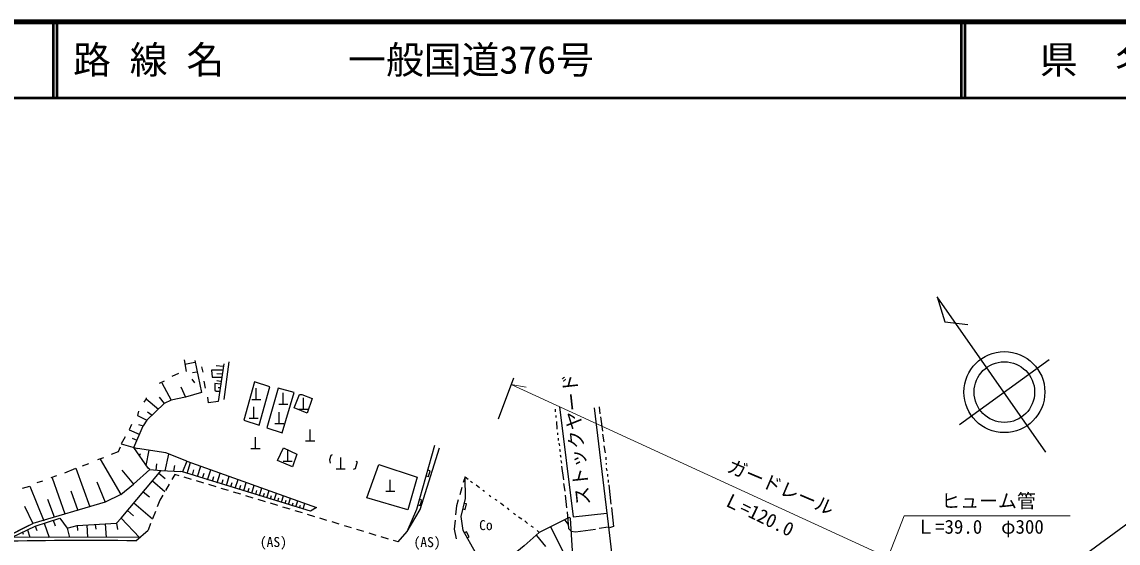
# Model space of a CAD drawing. Units: millimetres, scale not verified. Extents: x 40000 to 680000, y 20000 to 380000.
# Drawn here: x 173623 to 318481, y 311190 to 380000 of the extents above; entities that cross this region are included whole.
import ezdxf
from ezdxf.enums import TextEntityAlignment as Align

# ---------------------------------------------------------------- set-up
doc = ezdxf.new("R2010")
doc.units = ezdxf.units.MM
doc.header["$LTSCALE"] = 1000
for name, color, linetype, lineweight in [('M-BGD', 7, 'Continuous', 25), ('M-BMK-SRVR', 3, 'Continuous', 25), ('M-STR-HTXT', 7, 'Continuous', 13), ('M-TTL', 2, 'Continuous', 140), ('M-TTL-LINE', 7, 'Continuous', 50)]:
    doc.layers.add(name, color=color, linetype=linetype, lineweight=lineweight)
doc.layers.add('M-TTL-TXT', color=7, linetype='Continuous')
doc.styles.add('ＭＳ ゴシック', font='')
doc.styles.get('ＭＳ ゴシック').set_extended_font_data('MS Gothic')

msp = doc.modelspace()

# ---------------------------------------------------------------- linework, layer by layer
at = {"layer": 'M-BGD'}
for p, q in [((308948, 323177), (294564, 343709)), ((294564, 343709), (295582, 340418)), ((295582, 340418), (298608, 340031)), ((195056, 335379), (195310, 333855)), ((196495, 335040), (195141, 334786)), ((196495, 335294), (197342, 331061)), ((200305, 334871), (199543, 329876)), ((200983, 335125), (200305, 330130)), ((297538, 326833), (309358, 335421)), ((194294, 333601), (193447, 333178)), ((196749, 333770), (196157, 333686)), ((197342, 334448), (197511, 333770)), ((200221, 334024), (198697, 334024)), ((198697, 334024), (198781, 333093)), ((199289, 334617), (200221, 334532)), ((199374, 333601), (200051, 333516)), ((192431, 332585), (191754, 332246)), ((192093, 332331), (193363, 330045)), ((194633, 331823), (195225, 330468)), ((196072, 332839), (196411, 332331)), ((197681, 332585), (197850, 331654)), ((198781, 333093), (199967, 333093)), ((199882, 332162), (199120, 332246)), ((199120, 332246), (199120, 331400)), ((199374, 332670), (199882, 332585)), ((199543, 331738), (199797, 331738)), ((204369, 332500), (202930, 327420)), ((206401, 331823), (204369, 332500)), ((204962, 326743), (206401, 331823)), ((238594, 332982), (236562, 327563)), ((190061, 330384), (190061, 330214)), ((191754, 330468), (192431, 329622)), ((195225, 330468), (193363, 330045)), ((197342, 331061), (195225, 330468)), ((198273, 329706), (198189, 330468)), ((199120, 331400), (199289, 331230)), ((199289, 331230), (199713, 331230)), ((204600, 330126), (204600, 331626)), ((207502, 331654), (205978, 326404)), ((209619, 331061), (207502, 331654)), ((208010, 325727), (209619, 331061)), ((208155, 329547), (208155, 331047)), ((209619, 329029), (210296, 330807)), ((210296, 330807), (210635, 330807)), ((210635, 330807), (211989, 330299)), ((210814, 328862), (210814, 330362)), ((211989, 330299), (211312, 328352)), ((190061, 330214), (189722, 329791)), ((190061, 330214), (191669, 328860)), ((192431, 329622), (190145, 327420)), ((193363, 330045), (192431, 329622)), ((199543, 329876), (198273, 329706)), ((204000, 330126), (205200, 330126)), ((204258, 327677), (204258, 329177)), ((207555, 329547), (208755, 329547)), ((211312, 328352), (209619, 329029)), ((210214, 328862), (211414, 328862)), ((244078, 328860), (244078, 328521)), ((244671, 329198), (246449, 314636)), ((249243, 329029), (251105, 313704)), ((249920, 329198), (250005, 328267)), ((189045, 328606), (188875, 328013)), ((188875, 328013), (190145, 327420)), ((190145, 327420), (189637, 326658)), ((190230, 328521), (190823, 328098)), ((202930, 327420), (204962, 326743)), ((203658, 327677), (204858, 327677)), ((207628, 326993), (207628, 328493)), ((244163, 328013), (244163, 327759)), ((250089, 327844), (250343, 325981)), ((188113, 326828), (187775, 326150)), ((187775, 326150), (189129, 325558)), ((189045, 326828), (189637, 326658)), ((205978, 326404), (208010, 325727)), ((207028, 326993), (208228, 326993)), ((211719, 324692), (211719, 326192)), ((244247, 327251), (244332, 326235)), ((187267, 325219), (186759, 324288)), ((188198, 325050), (188791, 324796)), ((204492, 323665), (204492, 325165)), ((211119, 324692), (212319, 324692)), ((244417, 325727), (244417, 325473)), ((244501, 325050), (244501, 324711)), ((250343, 325558), (250513, 324542)), ((186759, 324288), (188875, 323695)), ((189181, 322694), (189302, 323035)), ((190050, 321437), (190422, 323448)), ((203892, 323665), (205092, 323665)), ((207417, 322086), (208179, 323780)), ((208179, 323780), (209957, 322933)), ((208757, 322006), (208757, 323506)), ((244586, 324372), (244671, 324034)), ((244671, 323610), (244755, 323272)), ((250513, 324034), (250682, 323102)), ((182441, 321663), (181594, 321324)), ((184388, 322425), (183626, 322171)), ((183965, 322256), (186674, 317599)), ((191405, 321660), (191340, 320817)), ((192564, 320739), (193048, 322932)), ((195395, 322015), (212533, 315901)), ((195449, 320386), (195894, 321837)), ((209365, 321240), (207417, 322086)), ((208157, 322006), (209357, 322006)), ((209957, 322933), (209365, 321240)), ((214445, 322764), (214275, 322171)), ((214275, 322171), (214360, 321748)), ((214614, 322848), (214445, 322764)), ((215754, 320999), (215754, 322499)), ((217916, 321917), (217662, 320986)), ((217747, 322002), (217916, 321917)), ((244755, 322848), (244840, 322510)), ((244840, 322086), (244925, 321748)), ((250767, 322510), (250767, 322171)), ((250851, 321748), (250851, 321578)), ((179308, 320478), (180747, 321070)), ((180747, 321070), (182610, 315990)), ((186843, 320816), (188367, 318954)), ((191734, 320404), (192534, 319726)), ((193833, 320265), (193443, 319590)), ((193785, 321418), (193639, 320692)), ((194414, 320089), (193833, 320265)), ((211738, 315386), (194822, 320579)), ((196143, 320173), (196357, 320868)), ((196838, 319960), (197264, 321349)), ((197502, 319756), (197706, 320421)), ((198167, 319552), (198575, 320881)), ((199439, 319162), (199829, 320434)), ((215154, 320999), (216354, 320999)), ((217662, 320986), (217408, 320901)), ((219186, 317176), (220795, 321578)), ((220795, 321578), (225875, 319885)), ((227554, 320714), (227265, 320795)), ((227351, 319992), (227554, 320714)), ((244925, 321324), (245179, 319546)), ((250851, 321070), (250936, 320732)), ((251021, 320308), (251021, 319970)), ((173720, 318446), (174651, 318700)), ((174651, 318700), (176514, 314128)), ((176345, 319377), (175583, 319123)), ((178207, 320054), (177445, 319800)), ((177615, 319800), (179308, 315059)), ((183541, 319292), (184642, 316583)), ((190871, 319387), (192519, 317991)), ((193093, 318984), (192592, 318119)), ((196041, 319596), (195084, 319886)), ((197668, 319104), (196711, 319394)), ((199295, 318611), (198338, 318901)), ((198803, 319357), (198998, 319993)), ((200047, 318975), (200234, 319583)), ((200656, 318788), (201030, 320005)), ((201239, 318609), (201417, 319192)), ((201821, 318430), (202179, 319595)), ((202379, 318259), (202550, 318817)), ((202936, 318088), (203278, 319203)), ((204003, 317760), (204331, 318828)), ((222304, 318057), (222304, 319557)), ((225875, 319885), (224605, 315567)), ((227062, 320073), (227351, 319992)), ((232183, 319955), (231954, 319182)), ((232183, 319955), (232597, 319640)), ((232902, 319377), (233156, 319208)), ((233664, 318869), (234087, 318530)), ((245179, 319038), (245348, 318022)), ((251105, 319546), (251105, 319208)), ((251190, 318869), (251444, 316329)), ((180070, 318107), (181001, 315482)), ((186674, 317599), (184642, 316583)), ((189661, 317959), (190469, 317275)), ((192242, 317513), (191852, 316839)), ((200922, 318119), (199965, 318409)), ((202549, 317627), (201592, 317916)), ((204176, 317134), (203219, 317424)), ((203470, 317924), (203633, 318458)), ((204514, 317604), (204671, 318114)), ((205024, 317447), (205338, 318468)), ((205513, 317297), (205663, 317786)), ((206002, 317147), (206302, 318124)), ((206480, 317000), (206623, 317467)), ((206958, 316853), (207245, 317788)), ((207914, 316560), (208187, 317452)), ((221704, 318057), (222904, 318057)), ((231756, 318511), (231473, 317552)), ((234511, 318192), (234765, 318022)), ((235357, 317514), (235611, 317345)), ((245433, 317514), (245602, 315821)), ((173974, 316075), (175075, 313789)), ((184642, 316583), (175075, 313789)), ((177022, 317006), (177869, 314636)), ((188421, 316495), (190885, 314406)), ((191852, 316839), (191515, 315990)), ((205804, 316642), (204846, 316931)), ((207431, 316149), (206474, 316439)), ((207436, 316707), (207573, 317153)), ((209058, 315657), (208101, 315946)), ((208392, 316413), (208522, 316838)), ((208870, 316267), (209130, 317115)), ((209348, 316120), (209471, 316523)), ((209826, 315973), (210073, 316779)), ((210304, 315826), (210421, 316208)), ((210782, 315680), (211016, 316442)), ((212533, 315901), (211738, 315386)), ((224605, 315567), (219186, 317176)), ((225982, 316222), (226271, 316141)), ((226474, 316863), (226185, 316944)), ((226271, 316141), (226474, 316863)), ((231046, 316107), (230931, 314911)), ((231274, 316880), (231046, 316107)), ((232376, 316349), (232085, 316421)), ((232194, 315621), (232376, 316349)), ((236119, 317006), (236373, 316837)), ((236881, 316498), (237305, 316160)), ((237728, 315821), (237982, 315567)), ((251529, 315906), (251783, 313366)), ((187571, 315492), (188389, 314800)), ((191256, 315340), (190887, 314410)), ((210685, 315164), (209728, 315454)), ((212312, 314672), (211355, 314962)), ((213939, 314179), (212982, 314469)), ((231903, 315694), (232194, 315621)), ((238575, 315144), (238829, 314974)), ((239252, 314636), (239675, 314382)), ((245941, 314551), (241961, 312604)), ((245687, 315313), (245856, 313112)), ((246110, 314466), (245941, 314551)), ((246364, 310148), (246110, 314466)), ((246449, 314636), (250936, 315144)), ((174361, 312934), (174647, 311949)), ((175390, 313433), (175583, 312831)), ((176560, 313809), (177221, 311941)), ((177772, 314199), (178017, 313451)), ((182188, 313583), (182306, 311926)), ((183288, 313653), (183382, 313024)), ((184609, 313736), (184739, 311918)), ((186109, 313831), (186238, 312965)), ((188694, 311489), (190291, 312911)), ((190628, 313760), (190291, 312911)), ((215566, 313687), (214609, 313977)), ((217193, 313195), (216236, 313484)), ((218820, 312702), (217863, 312992)), ((230863, 314214), (230748, 313018)), ((230748, 313018), (230990, 311730)), ((240099, 314128), (240437, 313789)), ((240861, 313450), (241199, 313281)), ((243485, 313366), (245348, 309556)), ((245348, 314212), (245771, 313704)), ((245856, 313112), (246195, 312773)), ((246787, 312688), (249412, 313027)), ((251105, 313281), (249920, 313112)), ((251105, 313704), (251698, 308455)), ((251275, 313196), (251105, 313281)), ((251783, 313366), (251275, 313196)), ((173693, 312610), (173781, 312363)), ((220448, 312210), (219490, 312499)), ((222075, 311717), (221118, 312007)), ((223325, 311339), (222745, 311514)), ((232378, 312688), (232116, 312542)), ((232743, 312033), (232378, 312688)), ((232481, 311887), (232743, 312033)), ((241623, 312180), (242808, 310741)), ((241707, 312858), (241961, 312604)), ((246195, 312773), (246787, 312688))]:
    msp.add_line(p, q, dxfattribs=at)
for points in [[(190521, 320882), (190306, 321066), (188397, 323829), (189637, 326658)], [(185440, 322909), (186382, 323284), (186661, 323916)], [(195395, 322015), (192631, 323095), (188875, 323695)], [(223325, 311339), (224518, 312724), (225821, 315647), (228191, 324099)], [(224518, 312724), (226264, 315642), (228815, 323764)], [(195395, 322015), (194822, 320579), (194570, 320651)], [(186674, 317599), (188367, 318954), (190521, 320882), (192037, 320762)], [(186729, 314498), (192037, 320762), (194570, 320651)], [(235893, 307467), (233569, 309932), (231937, 312863), (231656, 314706), (232253, 317094), (232183, 319955)], [(172347, 311956), (175390, 313433), (178631, 314475), (179602, 313164), (179918, 311933)], [(180925, 313504), (186109, 313831), (186729, 314498), (189160, 311905)], [(174524, 313508), (171493, 311959), (165753, 311709), (157936, 311206), (150338, 310644), (142638, 309930), (130146, 307975), (121729, 306470), (112707, 304626), (99805, 301572), (92731, 299431), (85850, 297201), (78134, 294548), (73582, 292910), (67175, 290527)], [(189160, 311905), (171493, 311959), (175075, 313789)], [(179602, 313164), (180925, 313504), (180948, 312860)], [(241961, 312604), (240014, 310826), (235893, 307467), (236857, 306558)]]:
    msp.add_lwpolyline(points, dxfattribs=at)
for radius in [5351, 4000]:
    msp.add_circle((303454, 331126), radius, dxfattribs=at)
msp.add_arc((182095, -229637), 541167, 89.3014, 91.32887, dxfattribs=at)
at = {"layer": 'M-BMK-SRVR'}
msp.add_line((308255, 305407), (342050, 330102), dxfattribs=at)
at = {"layer": 'M-STR-HTXT'}
for p, q in [((317061, 296009), (238270, 332116)), ((238270, 332116), (240242, 331782)), ((290221, 314805), (276790, 280711)), ((312150, 314805), (290221, 314805))]:
    msp.add_line(p, q, dxfattribs=at)
at = {"layer": 'M-TTL'}
msp.add_line((680000, 380000), (40000, 380000), dxfattribs=at)
at = {"layer": 'M-TTL-LINE'}
for p, q in [((177750, 380000), (177750, 370000)), ((178250, 380000), (178250, 370000)), ((297750, 380000), (297750, 370000)), ((298250, 380000), (298250, 370000)), ((40000, 370000), (680000, 370000))]:
    msp.add_line(p, q, dxfattribs=at)

# ---------------------------------------------------------------- texts
at = {"layer": 'M-BGD', "style": 'ＭＳ ゴシック'}
msp.add_text('ストックヤード', height=1833, rotation=96.239, dxfattribs=at).set_placement((249258, 316325), align=Align.BOTTOM_LEFT)
for s, p in [('Co', (234043, 312499)), ('(AS)', (205058, 310277)), ('(AS)', (225372, 310258))]:
    msp.add_text(s, height=1320, dxfattribs=at).set_placement(p, align=Align.BOTTOM_LEFT)
at = {"layer": 'M-STR-HTXT', "style": 'ＭＳ ゴシック'}
for s, rotation, p in [('ガードレール', 336.902, (266454, 320173)), ('Ｌ=120.0', 334.101, (265846, 315854))]:
    msp.add_text(s, height=1833, rotation=rotation, dxfattribs=at).set_placement(p, align=Align.BOTTOM_LEFT)
for s, p in [('ヒューム管', (295109, 315294)), ('Ｌ=39.0\u3000φ300', (291794, 311875))]:
    msp.add_text(s, height=1833, dxfattribs=at).set_placement(p, align=Align.BOTTOM_LEFT)
at = {"layer": 'M-TTL-TXT', "style": 'ＭＳ ゴシック'}
for s, p in [('路 線 名', (180380, 375000)), ('一般国道376号', (216734, 375000))]:
    msp.add_text(s, height=3666, dxfattribs=at).set_placement(p, align=Align.MIDDLE_LEFT)
msp.add_text('県\u3000名', height=3666, dxfattribs=at).set_placement((315625, 375000), align=Align.MIDDLE_CENTER)

doc.saveas('drawing.dxf')
